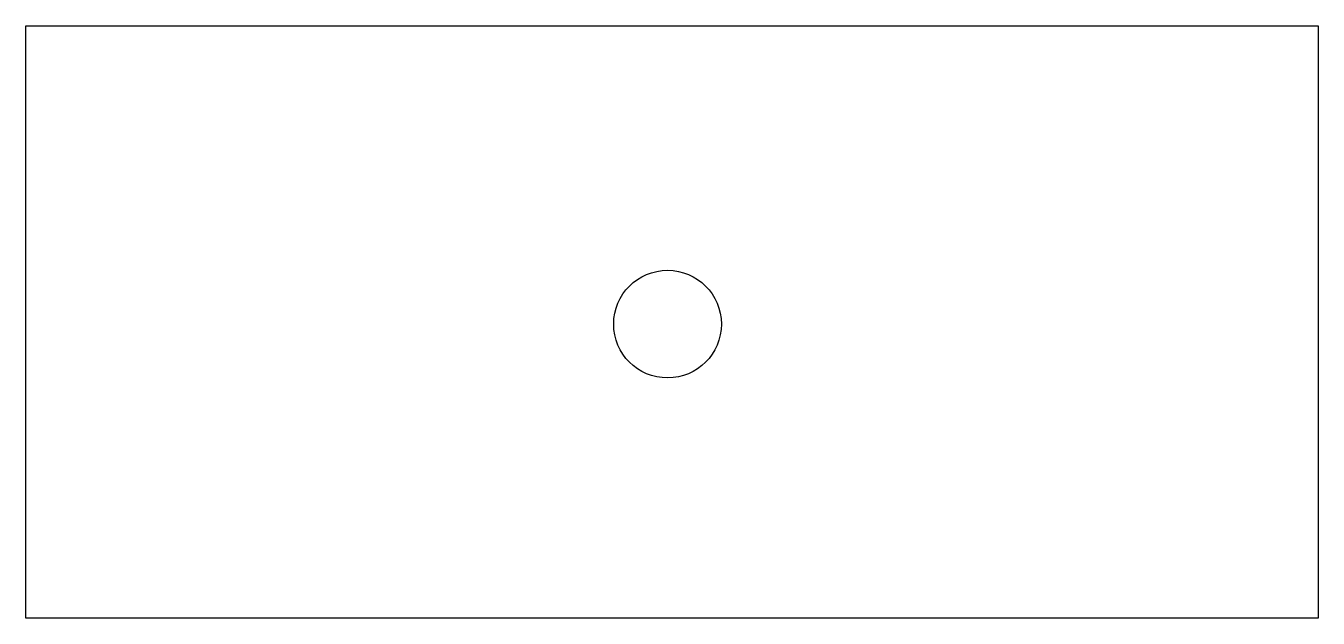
# Model space of a CAD drawing. Header units: millimetres. Extents: x 362 to 482, y 256 to 311.
import ezdxf

# ---------------------------------------------------------------- set-up
doc = ezdxf.new("R2010")
doc.units = ezdxf.units.MM
doc.header["$MEASUREMENT"] = 0
doc.layers.get('0').update_dxf_attribs({"linetype": 'CONTINUOUS'})

msp = doc.modelspace()

# ---------------------------------------------------------------- linework, layer by layer
for p, q in [((362.32, 311.1), (482.32, 311.1)), ((362.32, 256.1), (362.32, 311.1)), ((482.32, 311.1), (482.32, 256.1)), ((482.32, 256.1), (362.32, 256.1))]:
    msp.add_line(p, q)
msp.add_circle((421.91, 283.41), 5)

doc.saveas('drawing.dxf')
